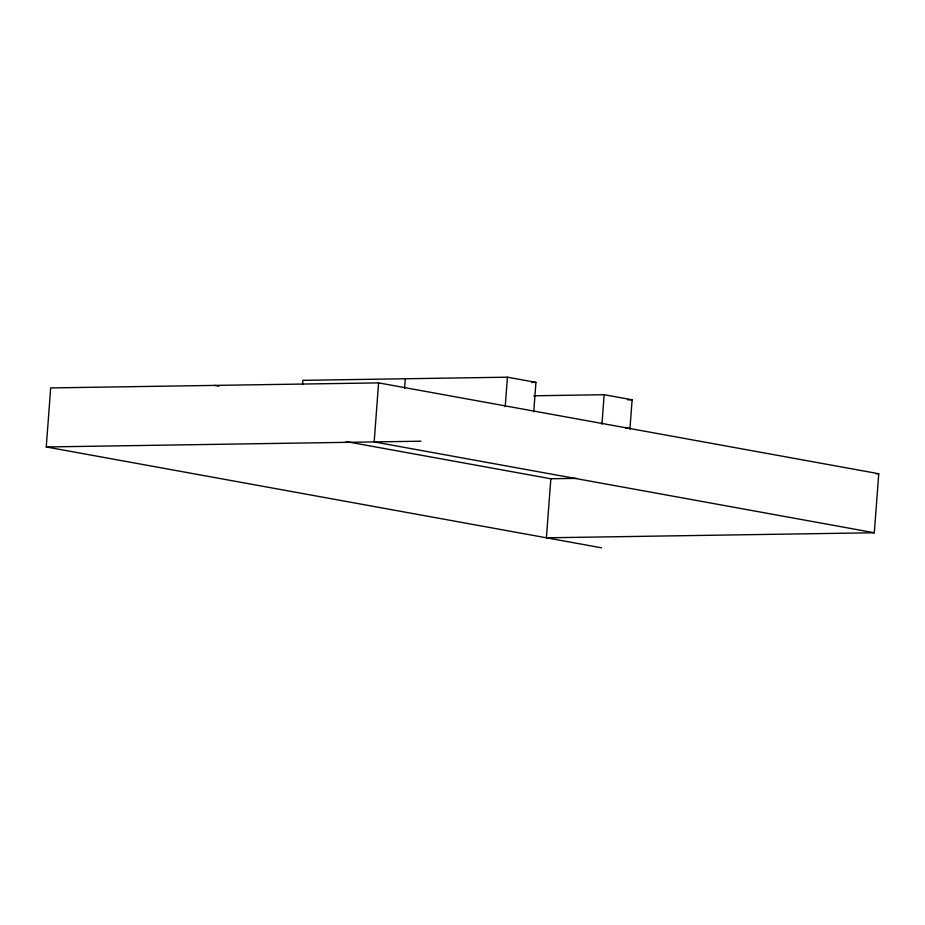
<?xml version="1.0" encoding="UTF-8"?>
<svg xmlns="http://www.w3.org/2000/svg" width="925" height="925" viewBox="0 0 925 925"><rect width="100%" height="100%" fill="white"/><g stroke="black" fill="none" stroke-linecap="round" stroke-linejoin="round"><path stroke-width="1.39" d="M601.493 547.808L46.25 446.96L50.69 387.922L378.603 382.881L878.75 473.727L874.31 532.754L546.398 537.807L550.837 478.768L346.228 441.607M302.544 384.546L302.857 380.337L507.432 377.192L535.945 382.372L533.737 411.856M378.603 382.881L374.163 441.919L874.31 532.754M404.572 388.592L405.312 378.764M505.212 406.676L507.432 377.192M601.944 424.193L604.164 394.709L533.76 395.796M629.902 429.281L632.122 399.797L604.164 394.709M531.632 382.43L535.945 382.372M627.798 399.854L632.122 399.797M625.809 428.344L628.676 428.298M46.25 446.96L421.014 441.19M550.837 478.768L576.726 478.375M875.871 473.773L878.75 473.727M214.646 385.401L218.913 386.176"/></g></svg>
